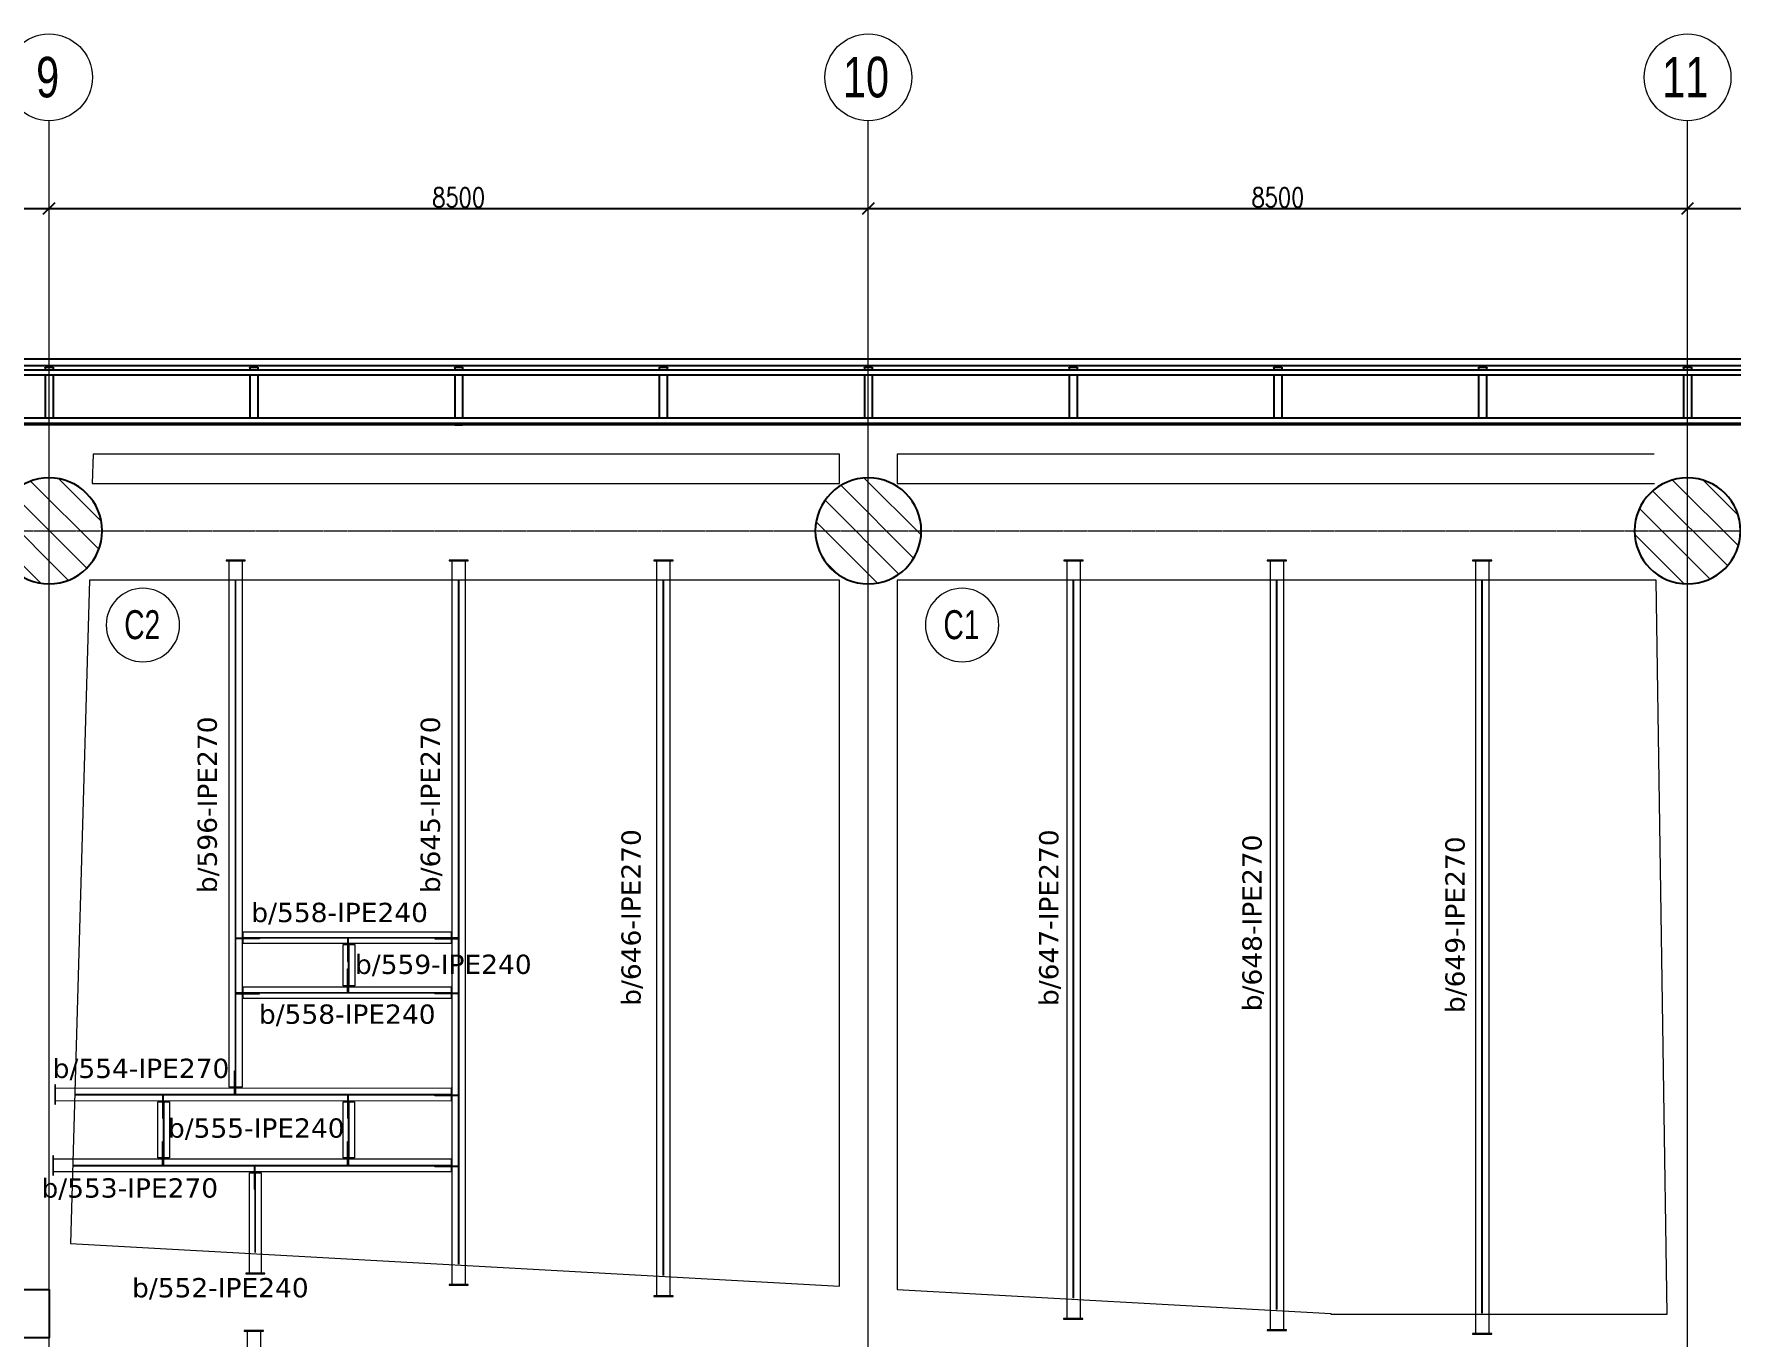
# Model space of a CAD drawing. Header units: millimetres. Extents: x -900 to 75397, y -21218 to 30654.
# Drawn here: x 20300 to 37909, y 17138 to 30654 of the extents above; entities that cross this region are included whole.
import ezdxf

# ---------------------------------------------------------------- set-up
doc = ezdxf.new("R2010")
doc.units = ezdxf.units.MM
doc.header["$LTSCALE"] = 0.9
doc.linetypes.add('Grid Line', pattern=[3.33375, 1.905, -0.47625, 0.47625, -0.47625])
for name, color, linetype, lineweight in [('0-3', 250, 'Continuous', 5), ('A_ALMA', 255, 'Continuous', 5), ('E_COLUMNAS', 1, 'Continuous', 18), ('E_COLUMNAS-3', 1, 'Continuous', 35), ('E_COLUMNAS-4', 1, 'Continuous', 25), ('E_EJES', 8, 'Continuous', 9), ('E_EJES-1', 8, 'Grid Line', 9), ('E_MUROS-1', 2, 'Continuous', 25), ('E_TEXTO', 3, 'Continuous', 9), ('E_VIGAS', 5, 'Continuous', 9), ('E_VIGAS-1', 5, 'Continuous', 25), ('E_VIGAS-2', 1, 'Continuous', 25), ('P-PLATINA', 6, 'Continuous', 15), ('VIGAS_HCB', 253, 'Continuous', 15)]:
    doc.layers.add(name, color=color, linetype=linetype, lineweight=lineweight)
doc.layers.add('COTAS', color=8, linetype='Continuous')
doc.styles.add('Arial Narrow', font='', dxfattribs={"width": 0.85, "height": 0.3})
doc.styles.add('CNI_COTAS', font='romans.shx', dxfattribs={"width": 0.8})
doc.styles.add('Swis721 LtCn BT', font='swisscl.ttf', dxfattribs={"height": 0.42})
doc.styles.add('VERDANA', font='verdana.ttf')
doc.styles.get('Arial Narrow').set_extended_font_data('Arial Narrow')
doc.dimstyles.new('1.5', dxfattribs={"dimscale": 0, "dimtxt": 200, "dimasz": 120, "dimexe": 4, "dimexo": 4, "dimgap": 15, "dimtad": 1, "dimdec": 0, "dimzin": 4, "dimdsep": 46, "dimtxsty": 'CNI_COTAS', "dimblk": 'OBLIQUE', "dimcen": -0.09, "dimclrd": 256, "dimclrt": 3, "dimadec": 0, "dimazin": 0, "dimtfac": 1, "dimtdec": 0, "dimtmove": 2, "dimatfit": 0, "dimldrblk": 'OBLIQUE', "dimfxl": 0.05, "dimtolj": 1, "dimtzin": 0, "dimarcsym": 0})

# ---------------------------------------------------------------- blocks, each defined once
blk = doc.blocks.new('EST_SFM_VIGA-METALICA-SECCION-C - EST_SFM_VIGA-METALICA-UPN160-1604346-PLANTA DE PISO 14 N_E_ _56_55m')
at = {"layer": 'E_VIGAS-1'}
for p, q in [((30.11, 0.018), (-30.277, 0.018)), ((-30.272, -0.047), (30.104, -0.047))]:
    blk.add_line(p, q, dxfattribs=at)
blk = doc.blocks.new('EST_SFM_VIGA-METALICA-SECCION-C - EST_SFM_VIGA-METALICA-UPN100-1526554-PLANTA DE PISO 14 N_E_ _56_55m')
at = {"layer": 'E_VIGAS-2'}
for p, q in [((34.942, 0.018), (-34.929, 0.018)), ((-34.929, -0.032), (34.942, -0.032))]:
    blk.add_line(p, q, dxfattribs=at)
blk = doc.blocks.new('EST_SFM_VIGA-METALICA-SECCION-C - EST_SFM_VIGA-METALICA-UPN100-1526616-PLANTA DE PISO 14 N_E_ _56_55m')
at = {"layer": 'E_VIGAS-2'}
for p, q in [((34.044, 0.032), (-34.827, 0.032)), ((-34.827, -0.018), (34.044, -0.018))]:
    blk.add_line(p, q, dxfattribs=at)
blk = doc.blocks.new('DCTIB_CNI_EST_MOD-1A-FAC_0001_rvt-2-PLANTA DE PISO 14 N_E_ _56_55m')
at = {"layer": 'E_VIGAS-1'}
for p, q in [((-57.203, 167.858), (-57.203, 167.859)), ((-57.203, 167.859), (-57.176, 167.859)), ((-57.121, 167.858), (-57.203, 167.858)), ((-57.203, 167.858), (-57.203, 167.83)), ((-57.165, 167.864), (-57.165, 167.878)), ((-57.165, 167.859), (-57.165, 167.864)), ((-57.16, 167.878), (-57.16, 167.864)), ((-57.16, 167.864), (-57.16, 167.859)), ((-57.149, 167.859), (-57.121, 167.859)), ((-57.121, 167.859), (-57.121, 167.858)), ((-57.121, 167.858), (-57.121, 167.83)), ((-55.078, 167.858), (-55.078, 167.859)), ((-55.078, 167.859), (-55.05, 167.859)), ((-54.996, 167.858), (-55.078, 167.858)), ((-55.078, 167.858), (-55.078, 167.83)), ((-55.04, 167.864), (-55.04, 167.878)), ((-55.04, 167.859), (-55.04, 167.864)), ((-55.035, 167.878), (-55.035, 167.864)), ((-55.035, 167.864), (-55.035, 167.859)), ((-55.024, 167.859), (-54.996, 167.859)), ((-54.996, 167.859), (-54.996, 167.858)), ((-54.996, 167.858), (-54.996, 167.83)), ((-52.953, 167.858), (-52.953, 167.859)), ((-52.953, 167.859), (-52.925, 167.859)), ((-52.871, 167.858), (-52.953, 167.858)), ((-52.953, 167.858), (-52.953, 167.83)), ((-52.915, 167.864), (-52.915, 167.878)), ((-52.915, 167.859), (-52.915, 167.864)), ((-52.91, 167.878), (-52.91, 167.864)), ((-52.91, 167.864), (-52.91, 167.859)), ((-52.899, 167.859), (-52.871, 167.859)), ((-52.871, 167.859), (-52.871, 167.858)), ((-52.871, 167.858), (-52.871, 167.83)), ((-50.828, 167.859), (-50.8, 167.859)), ((-50.828, 167.858), (-50.828, 167.859)), ((-50.746, 167.858), (-50.828, 167.858)), ((-50.828, 167.83), (-50.828, 167.858)), ((-50.79, 167.864), (-50.79, 167.878)), ((-50.79, 167.859), (-50.79, 167.864)), ((-50.785, 167.878), (-50.785, 167.864)), ((-50.785, 167.864), (-50.785, 167.859)), ((-50.774, 167.859), (-50.746, 167.859)), ((-50.746, 167.859), (-50.746, 167.858)), ((-50.746, 167.83), (-50.746, 167.858)), ((-48.703, 167.858), (-48.703, 167.859)), ((-48.703, 167.859), (-48.676, 167.859)), ((-48.621, 167.858), (-48.703, 167.858)), ((-48.703, 167.858), (-48.703, 167.83)), ((-48.665, 167.864), (-48.665, 167.878)), ((-48.665, 167.859), (-48.665, 167.864)), ((-48.66, 167.878), (-48.66, 167.864)), ((-48.66, 167.864), (-48.66, 167.859)), ((-48.649, 167.859), (-48.621, 167.859)), ((-48.621, 167.859), (-48.621, 167.858)), ((-48.621, 167.858), (-48.621, 167.83)), ((-46.578, 167.858), (-46.578, 167.859)), ((-46.578, 167.859), (-46.55, 167.859)), ((-46.496, 167.858), (-46.578, 167.858)), ((-46.578, 167.858), (-46.578, 167.83)), ((-46.54, 167.864), (-46.54, 167.878)), ((-46.54, 167.859), (-46.54, 167.864)), ((-46.535, 167.878), (-46.535, 167.864)), ((-46.535, 167.864), (-46.535, 167.859)), ((-46.524, 167.859), (-46.496, 167.859)), ((-46.496, 167.859), (-46.496, 167.858)), ((-46.496, 167.858), (-46.496, 167.83)), ((-44.453, 167.858), (-44.453, 167.859)), ((-44.453, 167.859), (-44.425, 167.859)), ((-44.371, 167.858), (-44.453, 167.858)), ((-44.453, 167.858), (-44.453, 167.83)), ((-44.415, 167.864), (-44.415, 167.878)), ((-44.415, 167.859), (-44.415, 167.864)), ((-44.41, 167.878), (-44.41, 167.864)), ((-44.41, 167.864), (-44.41, 167.859)), ((-44.399, 167.859), (-44.371, 167.859)), ((-44.371, 167.859), (-44.371, 167.858)), ((-44.371, 167.858), (-44.371, 167.83)), ((-42.328, 167.859), (-42.3, 167.859)), ((-42.328, 167.858), (-42.328, 167.859)), ((-42.246, 167.858), (-42.328, 167.858)), ((-42.328, 167.83), (-42.328, 167.858)), ((-42.29, 167.864), (-42.29, 167.878)), ((-42.29, 167.859), (-42.29, 167.864)), ((-42.285, 167.878), (-42.285, 167.864)), ((-42.285, 167.864), (-42.285, 167.859)), ((-42.274, 167.859), (-42.246, 167.859)), ((-42.246, 167.859), (-42.246, 167.858)), ((-42.246, 167.83), (-42.246, 167.858)), ((-40.203, 167.858), (-40.203, 167.859)), ((-40.203, 167.859), (-40.176, 167.859)), ((-40.121, 167.858), (-40.203, 167.858)), ((-40.203, 167.858), (-40.203, 167.83)), ((-40.165, 167.864), (-40.165, 167.878)), ((-40.165, 167.859), (-40.165, 167.864)), ((-40.16, 167.878), (-40.16, 167.864)), ((-40.16, 167.864), (-40.16, 167.859)), ((-40.149, 167.859), (-40.121, 167.859)), ((-40.121, 167.859), (-40.121, 167.858)), ((-40.121, 167.858), (-40.121, 167.83)), ((-57.203, 167.78), (-57.203, 167.33)), ((-57.121, 167.78), (-57.121, 167.33)), ((-55.078, 167.78), (-55.078, 167.33)), ((-54.996, 167.78), (-54.996, 167.33)), ((-52.953, 167.78), (-52.953, 167.33)), ((-52.871, 167.78), (-52.871, 167.33)), ((-50.828, 167.33), (-50.828, 167.78)), ((-50.746, 167.33), (-50.746, 167.78)), ((-48.703, 167.78), (-48.703, 167.33)), ((-48.621, 167.78), (-48.621, 167.33)), ((-46.578, 167.78), (-46.578, 167.33)), ((-46.496, 167.78), (-46.496, 167.33)), ((-44.453, 167.78), (-44.453, 167.33)), ((-44.371, 167.78), (-44.371, 167.33)), ((-42.328, 167.33), (-42.328, 167.78)), ((-42.246, 167.33), (-42.246, 167.78)), ((-40.203, 167.78), (-40.203, 167.33)), ((-40.121, 167.78), (-40.121, 167.33)), ((-57.203, 167.28), (-57.203, 167.263)), ((-57.121, 167.263), (-57.203, 167.263)), ((-57.121, 167.28), (-57.121, 167.263)), ((-55.078, 167.28), (-55.078, 167.263)), ((-54.996, 167.263), (-55.078, 167.263)), ((-54.996, 167.28), (-54.996, 167.263)), ((-52.953, 167.28), (-52.953, 167.26)), ((-52.871, 167.26), (-52.953, 167.26)), ((-52.871, 167.28), (-52.871, 167.26)), ((-50.828, 167.263), (-50.828, 167.28)), ((-50.746, 167.263), (-50.828, 167.263)), ((-50.746, 167.263), (-50.746, 167.28)), ((-48.703, 167.28), (-48.703, 167.263)), ((-48.621, 167.263), (-48.703, 167.263)), ((-48.621, 167.28), (-48.621, 167.263)), ((-46.578, 167.28), (-46.578, 167.263)), ((-46.496, 167.263), (-46.578, 167.263)), ((-46.496, 167.28), (-46.496, 167.263)), ((-44.453, 167.28), (-44.453, 167.263)), ((-44.371, 167.263), (-44.453, 167.263)), ((-44.371, 167.28), (-44.371, 167.263)), ((-42.328, 167.263), (-42.328, 167.28)), ((-42.246, 167.263), (-42.328, 167.263)), ((-42.246, 167.263), (-42.246, 167.28)), ((-40.203, 167.28), (-40.203, 167.263)), ((-40.121, 167.263), (-40.203, 167.263)), ((-40.121, 167.28), (-40.121, 167.263))]:
    blk.add_line(p, q, dxfattribs=at)
for points, knots in [([(-57.176, 167.859), (-57.175, 167.859), (-57.173, 167.859), (-57.171, 167.859), (-57.168, 167.86), (-57.167, 167.86), (-57.165, 167.862), (-57.165, 167.863), (-57.165, 167.864)], [0, 0, 0, 0, 0.142857, 0.285714, 0.428571, 0.571429, 0.785714, 1, 1, 1, 1]), ([(-57.165, 167.864), (-57.165, 167.863), (-57.165, 167.862), (-57.167, 167.86), (-57.168, 167.86), (-57.17, 167.859), (-57.171, 167.859), (-57.173, 167.859), (-57.174, 167.859), (-57.176, 167.859)], [0, 0, 0, 0, 0.285714, 0.428571, 0.571429, 0.678571, 0.732143, 0.785714, 1, 1, 1, 1]), ([(-57.149, 167.859), (-57.15, 167.859), (-57.152, 167.859), (-57.154, 167.859), (-57.156, 167.86), (-57.158, 167.86), (-57.16, 167.862), (-57.16, 167.863), (-57.16, 167.864)], [0, 0, 0, 0, 0.142857, 0.285714, 0.428571, 0.571429, 0.785714, 1, 1, 1, 1]), ([(-57.16, 167.864), (-57.16, 167.863), (-57.159, 167.862), (-57.158, 167.86), (-57.156, 167.86), (-57.155, 167.859), (-57.154, 167.859), (-57.152, 167.859), (-57.15, 167.859), (-57.149, 167.859)], [0, 0, 0, 0, 0.285714, 0.428571, 0.571429, 0.678571, 0.732143, 0.785714, 1, 1, 1, 1]), ([(-55.05, 167.859), (-55.049, 167.859), (-55.048, 167.859), (-55.045, 167.859), (-55.043, 167.86), (-55.041, 167.86), (-55.04, 167.862), (-55.04, 167.863), (-55.04, 167.864)], [0, 0, 0, 0, 0.142857, 0.285714, 0.428571, 0.571429, 0.785714, 1, 1, 1, 1]), ([(-55.04, 167.864), (-55.04, 167.863), (-55.04, 167.862), (-55.042, 167.86), (-55.043, 167.86), (-55.045, 167.859), (-55.046, 167.859), (-55.047, 167.859), (-55.049, 167.859), (-55.05, 167.859)], [0, 0, 0, 0, 0.285714, 0.428571, 0.571429, 0.678571, 0.732143, 0.785714, 1, 1, 1, 1]), ([(-55.024, 167.859), (-55.025, 167.859), (-55.026, 167.859), (-55.029, 167.859), (-55.031, 167.86), (-55.033, 167.86), (-55.034, 167.862), (-55.035, 167.863), (-55.035, 167.864)], [0, 0, 0, 0, 0.142857, 0.285714, 0.428571, 0.571429, 0.785714, 1, 1, 1, 1]), ([(-55.035, 167.864), (-55.035, 167.863), (-55.034, 167.862), (-55.033, 167.86), (-55.031, 167.86), (-55.03, 167.859), (-55.029, 167.859), (-55.027, 167.859), (-55.025, 167.859), (-55.024, 167.859)], [0, 0, 0, 0, 0.285714, 0.428571, 0.571429, 0.678571, 0.732143, 0.785714, 1, 1, 1, 1]), ([(-52.925, 167.859), (-52.924, 167.859), (-52.923, 167.859), (-52.92, 167.859), (-52.918, 167.86), (-52.916, 167.86), (-52.915, 167.862), (-52.915, 167.863), (-52.915, 167.864)], [0, 0, 0, 0, 0.142857, 0.285714, 0.428571, 0.571429, 0.785714, 1, 1, 1, 1]), ([(-52.915, 167.864), (-52.915, 167.863), (-52.915, 167.862), (-52.917, 167.86), (-52.918, 167.86), (-52.92, 167.859), (-52.921, 167.859), (-52.922, 167.859), (-52.924, 167.859), (-52.925, 167.859)], [0, 0, 0, 0, 0.285714, 0.428571, 0.571429, 0.678571, 0.732143, 0.785714, 1, 1, 1, 1]), ([(-52.899, 167.859), (-52.9, 167.859), (-52.901, 167.859), (-52.904, 167.859), (-52.906, 167.86), (-52.908, 167.86), (-52.909, 167.862), (-52.91, 167.863), (-52.91, 167.864)], [0, 0, 0, 0, 0.142857, 0.285714, 0.428571, 0.571429, 0.785714, 1, 1, 1, 1]), ([(-52.91, 167.864), (-52.91, 167.863), (-52.909, 167.862), (-52.908, 167.86), (-52.906, 167.86), (-52.905, 167.859), (-52.904, 167.859), (-52.902, 167.859), (-52.9, 167.859), (-52.899, 167.859)], [0, 0, 0, 0, 0.285714, 0.428571, 0.571429, 0.678571, 0.732143, 0.785714, 1, 1, 1, 1]), ([(-50.79, 167.864), (-50.79, 167.863), (-50.79, 167.862), (-50.792, 167.86), (-50.793, 167.86), (-50.795, 167.859), (-50.796, 167.859), (-50.797, 167.859), (-50.799, 167.859), (-50.8, 167.859)], [0, 0, 0, 0, 0.285714, 0.428571, 0.571429, 0.678571, 0.732143, 0.785714, 1, 1, 1, 1]), ([(-50.8, 167.859), (-50.799, 167.859), (-50.798, 167.859), (-50.795, 167.859), (-50.793, 167.86), (-50.791, 167.86), (-50.79, 167.862), (-50.79, 167.863), (-50.79, 167.864)], [0, 0, 0, 0, 0.142857, 0.285714, 0.428571, 0.571429, 0.785714, 1, 1, 1, 1]), ([(-50.785, 167.864), (-50.785, 167.863), (-50.784, 167.862), (-50.783, 167.86), (-50.781, 167.86), (-50.78, 167.859), (-50.779, 167.859), (-50.777, 167.859), (-50.775, 167.859), (-50.774, 167.859)], [0, 0, 0, 0, 0.285714, 0.428571, 0.571429, 0.678571, 0.732143, 0.785714, 1, 1, 1, 1]), ([(-50.774, 167.859), (-50.775, 167.859), (-50.776, 167.859), (-50.779, 167.859), (-50.781, 167.86), (-50.783, 167.86), (-50.784, 167.862), (-50.785, 167.863), (-50.785, 167.864)], [0, 0, 0, 0, 0.142857, 0.285714, 0.428571, 0.571429, 0.785714, 1, 1, 1, 1]), ([(-48.676, 167.859), (-48.675, 167.859), (-48.673, 167.859), (-48.671, 167.859), (-48.668, 167.86), (-48.667, 167.86), (-48.665, 167.862), (-48.665, 167.863), (-48.665, 167.864)], [0, 0, 0, 0, 0.142857, 0.285714, 0.428571, 0.571429, 0.785714, 1, 1, 1, 1]), ([(-48.665, 167.864), (-48.665, 167.863), (-48.665, 167.862), (-48.667, 167.86), (-48.668, 167.86), (-48.67, 167.859), (-48.671, 167.859), (-48.673, 167.859), (-48.674, 167.859), (-48.676, 167.859)], [0, 0, 0, 0, 0.285714, 0.428571, 0.571429, 0.678571, 0.732143, 0.785714, 1, 1, 1, 1]), ([(-48.649, 167.859), (-48.65, 167.859), (-48.652, 167.859), (-48.654, 167.859), (-48.656, 167.86), (-48.658, 167.86), (-48.66, 167.862), (-48.66, 167.863), (-48.66, 167.864)], [0, 0, 0, 0, 0.142857, 0.285714, 0.428571, 0.571429, 0.785714, 1, 1, 1, 1]), ([(-48.66, 167.864), (-48.66, 167.863), (-48.659, 167.862), (-48.658, 167.86), (-48.656, 167.86), (-48.655, 167.859), (-48.654, 167.859), (-48.652, 167.859), (-48.65, 167.859), (-48.649, 167.859)], [0, 0, 0, 0, 0.285714, 0.428571, 0.571429, 0.678571, 0.732143, 0.785714, 1, 1, 1, 1]), ([(-46.55, 167.859), (-46.549, 167.859), (-46.548, 167.859), (-46.545, 167.859), (-46.543, 167.86), (-46.541, 167.86), (-46.54, 167.862), (-46.54, 167.863), (-46.54, 167.864)], [0, 0, 0, 0, 0.142857, 0.285714, 0.428571, 0.571429, 0.785714, 1, 1, 1, 1]), ([(-46.54, 167.864), (-46.54, 167.863), (-46.54, 167.862), (-46.542, 167.86), (-46.543, 167.86), (-46.545, 167.859), (-46.546, 167.859), (-46.547, 167.859), (-46.549, 167.859), (-46.55, 167.859)], [0, 0, 0, 0, 0.285714, 0.428571, 0.571429, 0.678571, 0.732143, 0.785714, 1, 1, 1, 1]), ([(-46.524, 167.859), (-46.525, 167.859), (-46.526, 167.859), (-46.529, 167.859), (-46.531, 167.86), (-46.533, 167.86), (-46.534, 167.862), (-46.535, 167.863), (-46.535, 167.864)], [0, 0, 0, 0, 0.142857, 0.285714, 0.428571, 0.571429, 0.785714, 1, 1, 1, 1]), ([(-46.535, 167.864), (-46.535, 167.863), (-46.534, 167.862), (-46.533, 167.86), (-46.531, 167.86), (-46.53, 167.859), (-46.529, 167.859), (-46.527, 167.859), (-46.525, 167.859), (-46.524, 167.859)], [0, 0, 0, 0, 0.285714, 0.428571, 0.571429, 0.678571, 0.732143, 0.785714, 1, 1, 1, 1]), ([(-44.425, 167.859), (-44.424, 167.859), (-44.423, 167.859), (-44.42, 167.859), (-44.418, 167.86), (-44.416, 167.86), (-44.415, 167.862), (-44.415, 167.863), (-44.415, 167.864)], [0, 0, 0, 0, 0.142857, 0.285714, 0.428571, 0.571429, 0.785714, 1, 1, 1, 1]), ([(-44.415, 167.864), (-44.415, 167.863), (-44.415, 167.862), (-44.417, 167.86), (-44.418, 167.86), (-44.42, 167.859), (-44.421, 167.859), (-44.422, 167.859), (-44.424, 167.859), (-44.425, 167.859)], [0, 0, 0, 0, 0.285714, 0.428571, 0.571429, 0.678571, 0.732143, 0.785714, 1, 1, 1, 1]), ([(-44.399, 167.859), (-44.4, 167.859), (-44.401, 167.859), (-44.404, 167.859), (-44.406, 167.86), (-44.408, 167.86), (-44.409, 167.862), (-44.41, 167.863), (-44.41, 167.864)], [0, 0, 0, 0, 0.142857, 0.285714, 0.428571, 0.571429, 0.785714, 1, 1, 1, 1]), ([(-44.41, 167.864), (-44.41, 167.863), (-44.409, 167.862), (-44.408, 167.86), (-44.406, 167.86), (-44.405, 167.859), (-44.404, 167.859), (-44.402, 167.859), (-44.4, 167.859), (-44.399, 167.859)], [0, 0, 0, 0, 0.285714, 0.428571, 0.571429, 0.678571, 0.732143, 0.785714, 1, 1, 1, 1]), ([(-42.29, 167.864), (-42.29, 167.863), (-42.29, 167.862), (-42.292, 167.86), (-42.293, 167.86), (-42.295, 167.859), (-42.296, 167.859), (-42.297, 167.859), (-42.299, 167.859), (-42.3, 167.859)], [0, 0, 0, 0, 0.285714, 0.428571, 0.571429, 0.678571, 0.732143, 0.785714, 1, 1, 1, 1]), ([(-42.3, 167.859), (-42.299, 167.859), (-42.298, 167.859), (-42.295, 167.859), (-42.293, 167.86), (-42.291, 167.86), (-42.29, 167.862), (-42.29, 167.863), (-42.29, 167.864)], [0, 0, 0, 0, 0.142857, 0.285714, 0.428571, 0.571429, 0.785714, 1, 1, 1, 1]), ([(-42.285, 167.864), (-42.285, 167.863), (-42.284, 167.862), (-42.283, 167.86), (-42.281, 167.86), (-42.28, 167.859), (-42.279, 167.859), (-42.277, 167.859), (-42.275, 167.859), (-42.274, 167.859)], [0, 0, 0, 0, 0.285714, 0.428571, 0.571429, 0.678571, 0.732143, 0.785714, 1, 1, 1, 1]), ([(-42.274, 167.859), (-42.275, 167.859), (-42.276, 167.859), (-42.279, 167.859), (-42.281, 167.86), (-42.283, 167.86), (-42.284, 167.862), (-42.285, 167.863), (-42.285, 167.864)], [0, 0, 0, 0, 0.142857, 0.285714, 0.428571, 0.571429, 0.785714, 1, 1, 1, 1]), ([(-40.176, 167.859), (-40.175, 167.859), (-40.173, 167.859), (-40.171, 167.859), (-40.168, 167.86), (-40.167, 167.86), (-40.165, 167.862), (-40.165, 167.863), (-40.165, 167.864)], [0, 0, 0, 0, 0.142857, 0.285714, 0.428571, 0.571429, 0.785714, 1, 1, 1, 1]), ([(-40.165, 167.864), (-40.165, 167.863), (-40.165, 167.862), (-40.167, 167.86), (-40.168, 167.86), (-40.17, 167.859), (-40.171, 167.859), (-40.173, 167.859), (-40.174, 167.859), (-40.176, 167.859)], [0, 0, 0, 0, 0.285714, 0.428571, 0.571429, 0.678571, 0.732143, 0.785714, 1, 1, 1, 1]), ([(-40.149, 167.859), (-40.15, 167.859), (-40.152, 167.859), (-40.154, 167.859), (-40.156, 167.86), (-40.158, 167.86), (-40.16, 167.862), (-40.16, 167.863), (-40.16, 167.864)], [0, 0, 0, 0, 0.142857, 0.285714, 0.428571, 0.571429, 0.785714, 1, 1, 1, 1]), ([(-40.16, 167.864), (-40.16, 167.863), (-40.159, 167.862), (-40.158, 167.86), (-40.156, 167.86), (-40.155, 167.859), (-40.154, 167.859), (-40.152, 167.859), (-40.15, 167.859), (-40.149, 167.859)], [0, 0, 0, 0, 0.285714, 0.428571, 0.571429, 0.678571, 0.732143, 0.785714, 1, 1, 1, 1])]:
    blk.add_open_spline(points, degree=3, knots=knots, dxfattribs=at)
for name, p in [('EST_SFM_VIGA-METALICA-SECCION-C - EST_SFM_VIGA-METALICA-UPN160-1604346-PLANTA DE PISO 14 N_E_ _56_55m', (-40.081, 167.925)), ('EST_SFM_VIGA-METALICA-SECCION-C - EST_SFM_VIGA-METALICA-UPN100-1526554-PLANTA DE PISO 14 N_E_ _56_55m', (-40.169, 167.812)), ('EST_SFM_VIGA-METALICA-SECCION-C - EST_SFM_VIGA-METALICA-UPN100-1526616-PLANTA DE PISO 14 N_E_ _56_55m', (-39.77, 167.298))]:
    blk.add_blockref(name, p, dxfattribs=at)
blk = doc.blocks.new('EST_SCM_COLUMNA-SECCION-CIRCULAR - EST_SCM_COLUMNA-CONCRETO-CIRCULAR_Ø_110cm-V45-PLANTA DE PISO 14 N_E_ _56_55m')
at = {"layer": 'E_COLUMNAS'}
h = blk.add_hatch(dxfattribs=at)
h.set_pattern_fill('FP_17', color=256, style=0, pattern_type=2)
h.set_pattern_definition([(135, (57.162, -166.162), (-0.15909903, -0.15909903), [])])
h.paths.add_polyline_path([(-0.041, -0.548), (0.041, -0.548), (0.122, -0.536), (0.201, -0.512), (0.275, -0.476), (0.343, -0.43), (0.403, -0.374), (0.454, -0.31), (0.496, -0.239), (0.526, -0.162), (0.544, -0.082), (0.55, 0), (0.544, 0.082), (0.526, 0.162), (0.496, 0.239), (0.454, 0.31), (0.403, 0.374), (0.343, 0.43), (0.275, 0.476), (0.201, 0.512), (0.122, 0.536), (0.041, 0.548), (-0.041, 0.548), (-0.122, 0.536), (-0.201, 0.512), (-0.275, 0.476), (-0.343, 0.43), (-0.403, 0.374), (-0.454, 0.31), (-0.496, 0.239), (-0.526, 0.162), (-0.544, 0.082), (-0.55, 0), (-0.544, -0.082), (-0.526, -0.162), (-0.496, -0.239), (-0.454, -0.31), (-0.403, -0.374), (-0.343, -0.43), (-0.275, -0.476), (-0.201, -0.512), (-0.122, -0.536), (-0.062, -0.545)])
at = {"layer": 'E_COLUMNAS-4'}
for start, end in [(0, 180), (180, 0)]:
    blk.add_arc((0, 0), 0.55, start, end, dxfattribs=at)
blk = doc.blocks.new('EST_SCM_COLUMNA-SECCION-CIRCULAR - EST_SCM_COLUMNA-CONCRETO-CIRCULAR_Ø_110cm-V46-PLANTA DE PISO 14 N_E_ _56_55m')
at = {"layer": 'E_COLUMNAS'}
h = blk.add_hatch(dxfattribs=at)
h.set_pattern_fill('FP_18', color=256, style=0, pattern_type=2)
h.set_pattern_definition([(135, (48.662, -166.162), (-0.15909903, -0.15909903), [])])
h.paths.add_polyline_path([(0.041, -0.548), (0.122, -0.536), (0.201, -0.512), (0.275, -0.476), (0.343, -0.43), (0.403, -0.374), (0.454, -0.31), (0.496, -0.239), (0.526, -0.162), (0.544, -0.082), (0.55, 0), (0.544, 0.082), (0.526, 0.162), (0.496, 0.239), (0.454, 0.31), (0.403, 0.374), (0.343, 0.43), (0.275, 0.476), (0.201, 0.512), (0.122, 0.536), (0.041, 0.548), (-0.041, 0.548), (-0.122, 0.536), (-0.201, 0.512), (-0.275, 0.476), (-0.343, 0.43), (-0.403, 0.374), (-0.454, 0.31), (-0.496, 0.239), (-0.526, 0.162), (-0.544, 0.082), (-0.55, 0), (-0.544, -0.082), (-0.526, -0.162), (-0.496, -0.239), (-0.454, -0.31), (-0.403, -0.374), (-0.343, -0.43), (-0.275, -0.476), (-0.201, -0.512), (-0.122, -0.536), (-0.041, -0.548)])
at = {"layer": 'E_COLUMNAS-4'}
for start, end in [(0, 180), (180, 0)]:
    blk.add_arc((0, 0), 0.55, start, end, dxfattribs=at)
blk = doc.blocks.new('EST_SCM_COLUMNA-SECCION-CIRCULAR - EST_SCM_COLUMNA-CONCRETO-CIRCULAR_Ø_110cm-V47-PLANTA DE PISO 14 N_E_ _56_55m')
at = {"layer": 'E_COLUMNAS'}
h = blk.add_hatch(dxfattribs=at)
h.set_pattern_fill('FP_19', color=256, style=0, pattern_type=2)
h.set_pattern_definition([(135, (40.162, -166.162), (-0.15909903, -0.15909903), [])])
h.paths.add_polyline_path([(0.021, -0.548), (0.041, -0.548), (0.122, -0.536), (0.201, -0.512), (0.275, -0.476), (0.343, -0.43), (0.403, -0.374), (0.454, -0.31), (0.496, -0.239), (0.526, -0.162), (0.544, -0.082), (0.55, 0), (0.544, 0.082), (0.526, 0.162), (0.496, 0.239), (0.454, 0.31), (0.403, 0.374), (0.343, 0.43), (0.275, 0.476), (0.201, 0.512), (0.122, 0.536), (0.041, 0.548), (-0.041, 0.548), (-0.122, 0.536), (-0.201, 0.512), (-0.275, 0.476), (-0.343, 0.43), (-0.403, 0.374), (-0.454, 0.31), (-0.496, 0.239), (-0.526, 0.162), (-0.544, 0.082), (-0.55, 0), (-0.544, -0.082), (-0.526, -0.162), (-0.496, -0.239), (-0.454, -0.31), (-0.403, -0.374), (-0.343, -0.43), (-0.275, -0.476), (-0.201, -0.512), (-0.122, -0.536), (-0.041, -0.548)])
at = {"layer": 'E_COLUMNAS-4'}
for start, end in [(0, 180), (180, 0)]:
    blk.add_arc((0, 0), 0.55, start, end, dxfattribs=at)
blk = doc.blocks.new('Grid - CNI_NOMBRE EJES-372759-PLANTA DE PISO 14 N_E_ _56_55m')
at = {"layer": 'E_EJES'}
blk.add_circle((0, 0), 0.003, dxfattribs=at)
blk = doc.blocks.new('CNI_TAG COLUMNAS CONCRETO MARCA - CNI_COLUMNA CONCRETO-582370-PLANTA DE PISO 14 N_E_ _56_55m')
at = {"layer": 'E_TEXTO'}
for start, end in [(360, 180), (180, 360)]:
    blk.add_arc((0.00026, -0.00015), 0.00254, start, end, dxfattribs=at)
blk = doc.blocks.new('_Oblique')
at = {"color": 0, "linetype": 'ByBlock', "lineweight": -2}
blk.add_line((-0.5, -0.5), (0.5, 0.5), dxfattribs=at)
blk = doc.blocks.new('*D432')
at = {"layer": 'COTAS', "lineweight": -2, "transparency": 16777216}
blk.add_line((11957, 28844), (20457, 28844), dxfattribs=at)
at = {"layer": 'Defpoints', "color": 0, "transparency": 16777216}
for p in [(11957, 28844), (20457, 28844), (20457, 28844)]:
    blk.add_point(p, dxfattribs=at)
at = {"layer": 'COTAS', "lineweight": -2, "transparency": 16777216, "xscale": 120, "yscale": 120, "zscale": 120, "rotation": 180}
blk.add_blockref('_Oblique', (11957, 28844), dxfattribs=at)
at = {"layer": 'COTAS', "lineweight": -2, "transparency": 16777216, "xscale": 120, "yscale": 120, "zscale": 120}
blk.add_blockref('_Oblique', (20457, 28844), dxfattribs=at)
at = {"layer": 'COTAS', "color": 3, "transparency": 16777216, "insert": (16207, 28959), "char_height": 200, "attachment_point": 5, "style": 'CNI_COTAS'}
blk.add_mtext('\\A1;8500', dxfattribs=at)
blk = doc.blocks.new('*D433')
at = {"layer": 'COTAS', "lineweight": -2, "transparency": 16777216}
blk.add_line((20457, 28844), (28957, 28844), dxfattribs=at)
at = {"layer": 'Defpoints', "color": 0, "transparency": 16777216}
for p in [(20457, 28844), (28957, 28844), (28957, 28844)]:
    blk.add_point(p, dxfattribs=at)
at = {"layer": 'COTAS', "lineweight": -2, "transparency": 16777216, "xscale": 120, "yscale": 120, "zscale": 120, "rotation": 180}
blk.add_blockref('_Oblique', (20457, 28844), dxfattribs=at)
at = {"layer": 'COTAS', "lineweight": -2, "transparency": 16777216, "xscale": 120, "yscale": 120, "zscale": 120}
blk.add_blockref('_Oblique', (28957, 28844), dxfattribs=at)
at = {"layer": 'COTAS', "color": 3, "transparency": 16777216, "insert": (24707, 28959), "char_height": 200, "attachment_point": 5, "style": 'CNI_COTAS'}
blk.add_mtext('\\A1;8500', dxfattribs=at)
blk = doc.blocks.new('*D434')
at = {"layer": 'COTAS', "lineweight": -2, "transparency": 16777216}
blk.add_line((28957, 28844), (37457, 28844), dxfattribs=at)
at = {"layer": 'Defpoints', "color": 0, "transparency": 16777216}
for p in [(28957, 28844), (37457, 28844), (37457, 28844)]:
    blk.add_point(p, dxfattribs=at)
at = {"layer": 'COTAS', "lineweight": -2, "transparency": 16777216, "xscale": 120, "yscale": 120, "zscale": 120, "rotation": 180}
blk.add_blockref('_Oblique', (28957, 28844), dxfattribs=at)
at = {"layer": 'COTAS', "lineweight": -2, "transparency": 16777216, "xscale": 120, "yscale": 120, "zscale": 120}
blk.add_blockref('_Oblique', (37457, 28844), dxfattribs=at)
at = {"layer": 'COTAS', "color": 3, "transparency": 16777216, "insert": (33207, 28959), "char_height": 200, "attachment_point": 5, "style": 'CNI_COTAS'}
blk.add_mtext('\\A1;8500', dxfattribs=at)
blk = doc.blocks.new('*D435')
at = {"layer": 'COTAS', "lineweight": -2, "transparency": 16777216}
blk.add_line((37457, 28844), (45957, 28844), dxfattribs=at)
at = {"layer": 'Defpoints', "color": 0, "transparency": 16777216}
for p in [(37457, 28844), (45957, 28844), (45957, 28844)]:
    blk.add_point(p, dxfattribs=at)
at = {"layer": 'COTAS', "lineweight": -2, "transparency": 16777216, "xscale": 120, "yscale": 120, "zscale": 120, "rotation": 180}
blk.add_blockref('_Oblique', (37457, 28844), dxfattribs=at)
at = {"layer": 'COTAS', "lineweight": -2, "transparency": 16777216, "xscale": 120, "yscale": 120, "zscale": 120}
blk.add_blockref('_Oblique', (45957, 28844), dxfattribs=at)
at = {"layer": 'COTAS', "color": 3, "transparency": 16777216, "insert": (41707, 28959), "char_height": 200, "attachment_point": 5, "style": 'CNI_COTAS'}
blk.add_mtext('\\A1;8500', dxfattribs=at)

msp = doc.modelspace()

# ---------------------------------------------------------------- linework, layer by layer
at = {"layer": 'A_ALMA'}
for p, q in [((22390.2, 19730.9), (22390.2, 24980)), ((22396.8, 19730.9), (22396.8, 24980)), ((24704.1, 17892.7), (24704.1, 24980)), ((24710.7, 17892.7), (24710.7, 24980)), ((26829.1, 17775.9), (26829.1, 24980)), ((26835.7, 17775.9), (26835.7, 24980)), ((31084.1, 17540.4), (31084.1, 24980)), ((31090.7, 17540.4), (31090.7, 24980)), ((33194.1, 17422.5), (33194.1, 24980)), ((33200.7, 17422.5), (33200.7, 24980)), ((35324.1, 17385.3), (35324.1, 24980.1)), ((35330.7, 17385.3), (35330.7, 24980.1)), ((22471, 21283.3), (24630.9, 21283.3)), ((22471, 21277.1), (24630.9, 21277.1)), ((23565.4, 20780.2), (23565.4, 21210.2)), ((23571.6, 20780.2), (23571.6, 21210.2)), ((22471, 20713.3), (24630.9, 20713.3)), ((22471, 20707.1), (24630.9, 20707.1)), ((20733.5, 19656.7), (24630.9, 19656.7)), ((20733.5, 19650.1), (24630.9, 19650.1)), ((21644.4, 18995.9), (21644.4, 19576.1)), ((21650.6, 18995.9), (21650.6, 19576.1)), ((23564.5, 18995.9), (23564.5, 19576.1)), ((23570.7, 18995.9), (23570.7, 19576.1)), ((20712.7, 18921.6), (24630.9, 18921.6)), ((20712.7, 18915), (24630.9, 18915)), ((22594.4, 18016.4), (22594.4, 18838.1)), ((22600.6, 18016.4), (22600.6, 18838.1))]:
    msp.add_line(p, q, dxfattribs=at)
at = {"layer": 'E_EJES-1'}
for p, q in [((20457.4, -4386.1), (20457.4, 29754.4)), ((20457.4, -4505.6), (20457.4, 29714.8)), ((28957.4, -4386.1), (28957.4, 29754.4)), ((28957.4, -4505.6), (28957.4, 29714.8)), ((37457.4, -4386.1), (37457.4, 29754.4)), ((37457.4, -4505.6), (37457.4, 29714.8)), ((0, 25500), (74496.9, 25500))]:
    msp.add_line(p, q, dxfattribs=at)
at = {"layer": 'E_MUROS-1'}
msp.add_lwpolyline([(20457.5, 17630.2), (20457.5, 17130.2), (16057.5, 17130.2), (16057.5, 8370.2), (20457.6, 8370.2), (20457.6, 7870.2), (11957.6, 7870.2), (11957.6, 8370.2), (15657.5, 8370.2), (15657.5, 17130.2), (11957.5, 17130.2), (11957.5, 17630.2)], close=True, dxfattribs=at)
at = {"layer": 'E_VIGAS', "color": 30, "true_color": 0xf26722}
for points in [[(9558.4, 26595.9), (9558.5, -1095.9), (65358.6, -1095.8), (65358.6, 26595.9)], [(20904.5, 25990.1), (28658.4, 25990.1), (28658.4, 26295.9), (20913.2, 26295.9)], [(20875.9, 24990.1), (20679.5, 18106.6), (28658.4, 17664.9), (28658.4, 24990.1)], [(29258.4, 24990.1), (29258.4, 17631.7), (33756.6, 17382.7), (33756.2, 17375.2), (37246, 17375.2), (37130.5, 24990.1)]]:
    msp.add_lwpolyline(points, close=True, dxfattribs=at)
msp.add_lwpolyline([(37110.6, 26295.9), (29258.4, 26295.9), (29258.4, 25990.1), (37115.1, 25990.1)], dxfattribs=at)
at = {"layer": 'P-PLATINA'}
for points in [[(22640.8, 21277.1), (22640.8, 21267.1), (22396.8, 21267.1), (22396.8, 21277.1)], [(23555.5, 21033.1), (23565.5, 21033.1), (23565.5, 21277.1), (23555.5, 21277.1)], [(24461.1, 21277.1), (24461.1, 21267.1), (24705.1, 21267.1), (24705.1, 21277.1)], [(23555.5, 20957.3), (23565.5, 20957.3), (23565.5, 20713.3), (23555.5, 20713.3)], [(22640.8, 20697.1), (22640.8, 20707.1), (22396.8, 20707.1), (22396.8, 20697.1)], [(24461.1, 20697.1), (24461.1, 20707.1), (24705.1, 20707.1), (24705.1, 20697.1)], [(22380.2, 19900.3), (22390.2, 19900.3), (22390.2, 19656.3), (22380.2, 19656.3)], [(21634.5, 19406.7), (21644.5, 19406.7), (21644.5, 19650.7), (21634.5, 19650.7)], [(23554.5, 19406.9), (23564.5, 19406.9), (23564.5, 19650.9), (23554.5, 19650.9)], [(24461.1, 19640.1), (24461.1, 19650.1), (24705.1, 19650.1), (24705.1, 19640.1)], [(21634.5, 19165.4), (21644.5, 19165.4), (21644.5, 18921.4), (21634.5, 18921.4)], [(23554.5, 19165.6), (23564.5, 19165.6), (23564.5, 18921.6), (23554.5, 18921.6)], [(22584.4, 18670.8), (22594.4, 18670.8), (22594.4, 18914.8), (22584.4, 18914.8)], [(24461.2, 18905), (24461.2, 18915), (24705.2, 18915), (24705.2, 18905)]]:
    msp.add_lwpolyline(points, close=True, dxfattribs=at)
at = {"layer": 'VIGAS_HCB', "color": 8}
for points in [[(22493.5, 25196), (22293.5, 25196), (22293.5, 25190), (22493.5, 25190)], [(24807.4, 25196), (24607.4, 25196), (24607.4, 25190), (24807.4, 25190)], [(26932.4, 25196), (26732.4, 25196), (26732.4, 25190), (26932.4, 25190)], [(31187.4, 25196), (30987.4, 25196), (30987.4, 25190), (31187.4, 25190)], [(33297.4, 25196), (33097.4, 25196), (33097.4, 25190), (33297.4, 25190)], [(35427.4, 25196.1), (35227.4, 25196.1), (35227.4, 25190.1), (35427.4, 25190.1)], [(20517.5, 19753.4), (20517.5, 19553.4), (20523.5, 19553.4), (20523.5, 19753.4)], [(20496.7, 19018.3), (20496.7, 18818.3), (20502.7, 18818.3), (20502.7, 19018.3)], [(22697.6, 17800.3), (22497.6, 17800.3), (22497.6, 17794.3), (22697.6, 17794.3)], [(24807.4, 17683.6), (24607.4, 17683.6), (24607.4, 17677.6), (24807.4, 17677.6)], [(26932.4, 17565.9), (26732.4, 17565.9), (26732.4, 17559.9), (26932.4, 17559.9)], [(31182.4, 17330.4), (30982.4, 17330.4), (30982.4, 17324.4), (31182.4, 17324.4)], [(22682.4, 17205.6), (22482.4, 17205.6), (22482.4, 17199.6), (22682.4, 17199.6)], [(33297.4, 17212.5), (33097.4, 17212.5), (33097.4, 17206.5), (33297.4, 17206.5)], [(35427.4, 17175.3), (35227.4, 17175.3), (35227.4, 17169.3), (35427.4, 17169.3)]]:
    msp.add_lwpolyline(points, close=True, dxfattribs=at)
at = {"layer": 'VIGAS_HCB'}
for points in [[(22326, 25190), (22461, 25190), (22461, 19730.9), (22326, 19730.9)], [(24639.9, 25190), (24774.9, 25190), (24774.9, 17683.6), (24639.9, 17683.6)], [(26764.9, 25190), (26899.9, 25190), (26899.9, 17565.9), (26764.9, 17565.9)], [(31019.9, 25190), (31154.9, 25190), (31154.9, 17330.4), (31019.9, 17330.4)], [(33129.9, 25190), (33264.9, 25190), (33264.9, 17212.5), (33129.9, 17212.5)], [(35259.9, 25190.1), (35394.9, 25190.1), (35394.9, 17175.3), (35259.9, 17175.3)], [(24630.9, 21220.2), (22471, 21220.2), (22471, 21340.2), (24630.9, 21340.2)], [(23628.6, 20780.2), (23508.6, 20780.2), (23508.6, 21210.2), (23628.6, 21210.2)], [(24630.9, 20650.2), (22471, 20650.2), (22471, 20770.2), (24630.9, 20770.2)], [(20523.5, 19720.9), (24630.9, 19722), (24630.9, 19587), (20523.5, 19585.9)], [(21587.5, 19576.1), (21707.5, 19576.1), (21707.6, 18995.9), (21587.6, 18995.9)], [(23507.6, 19576.7), (23627.6, 19576.7), (23627.6, 18996.1), (23507.6, 18996.1)], [(20502.7, 18985.8), (24630.9, 18986.1), (24630.9, 18851.1), (20502.7, 18850.8)], [(22537.4, 18840.9), (22657.4, 18840.9), (22657.6, 17800.3), (22537.6, 17800.3)], [(22514.9, 17199.6), (22649.9, 17199.6), (22649.9, 8303.5), (22514.9, 8303.5)]]:
    msp.add_lwpolyline(points, close=True, dxfattribs=at)

# ---------------------------------------------------------------- block references
at = {"layer": '0-3', "xscale": 1000.000000000014, "yscale": 1000.000000000014, "zscale": 1000.000000000014}
msp.add_blockref('DCTIB_CNI_EST_MOD-1A-FAC_0001_rvt-2-PLANTA DE PISO 14 N_E_ _56_55m', (77619.5, -140662.4), dxfattribs=at)
at = {"layer": 'E_COLUMNAS-3', "xscale": 1000.000000000014, "yscale": 1000.000000000014, "zscale": 1000.000000000014}
for name, p in [('EST_SCM_COLUMNA-SECCION-CIRCULAR - EST_SCM_COLUMNA-CONCRETO-CIRCULAR_Ø_110cm-V45-PLANTA DE PISO 14 N_E_ _56_55m', (20457.4, 25500)), ('EST_SCM_COLUMNA-SECCION-CIRCULAR - EST_SCM_COLUMNA-CONCRETO-CIRCULAR_Ø_110cm-V46-PLANTA DE PISO 14 N_E_ _56_55m', (28957.4, 25500)), ('EST_SCM_COLUMNA-SECCION-CIRCULAR - EST_SCM_COLUMNA-CONCRETO-CIRCULAR_Ø_110cm-V47-PLANTA DE PISO 14 N_E_ _56_55m', (37457.4, 25500))]:
    msp.add_blockref(name, p, dxfattribs=at)
at = {"layer": 'E_EJES', "xscale": 150000.0000000019, "yscale": 150000.0000000019, "zscale": 150000.0000000019}
for p in [(20457.4, 30204.4), (28957.4, 30204.4), (37457.4, 30204.4)]:
    msp.add_blockref('Grid - CNI_NOMBRE EJES-372759-PLANTA DE PISO 14 N_E_ _56_55m', p, dxfattribs=at)
at = {"layer": 'E_TEXTO', "xscale": 150000.0000000019, "yscale": 150000.0000000019, "zscale": 150000.0000000019}
for p in [(21391.6, 24545.7), (29891.6, 24545.7)]:
    msp.add_blockref('CNI_TAG COLUMNAS CONCRETO MARCA - CNI_COLUMNA CONCRETO-582370-PLANTA DE PISO 14 N_E_ _56_55m', p, dxfattribs=at)

# ---------------------------------------------------------------- texts
at = {"layer": 'E_EJES', "char_height": 420, "attachment_point": 1, "style": 'Swis721 LtCn BT'}
for s, insert, width in [('9', (20323, 30417), 312.658), ('10', (28694, 30417), 625.316), ('11', (37194, 30417), 625.316)]:
    msp.add_mtext(s, dxfattribs=dict(at, insert=insert, width=width))
at = {"layer": 'E_TEXTO', "attachment_point": 1}
for s, insert, char_height, width, style in [('C2', (21237.4, 24676.9), 300, 459.968, 'Arial Narrow'), ('C1', (29737.4, 24676.9), 300, 459.968, 'Arial Narrow'), ('b/558-IPE240', (22555.9, 21642.1), 200, 1206.139, 'VERDANA'), ('b/559-IPE240', (23631.8, 21104.3), 200, 1206.139, 'VERDANA'), ('b/558-IPE240', (22634.9, 20587.3), 200, 1206.139, 'VERDANA'), ('b/554-IPE270', (20495, 20025.1), 200, 1206.139, 'VERDANA'), ('b/555-IPE240', (21690.7, 19405.9), 200, 1206.139, 'VERDANA'), ('b/553-IPE270', (20378.5, 18784.2), 200, 1206.139, 'VERDANA'), ('b/552-IPE240', (21318.3, 17749.7), 200, 1206.139, 'VERDANA')]:
    msp.add_mtext(s, dxfattribs=dict(at, insert=insert, char_height=char_height, width=width, style=style))
at = {"layer": 'E_TEXTO', "char_height": 200, "width": 1206.139, "attachment_point": 1, "rotation": 90, "style": 'VERDANA'}
for s, insert in [('b/596-IPE270', (21998.1, 21742.3)), ('b/645-IPE270', (24313, 21742.3)), ('b/646-IPE270', (26395.8, 20573.5)), ('b/647-IPE270', (30729.7, 20571)), ('b/648-IPE270', (32838.6, 20517.1)), ('b/649-IPE270', (34944.9, 20498.2))]:
    msp.add_mtext(s, dxfattribs=dict(at, insert=insert))

# ---------------------------------------------------------------- dimensions: what is measured, and where the dimension line sits
at = {"layer": 'COTAS'}
for base, p1, p2, picture, middle in [((20457.4, 28844.4), (11957.4, 28844.4), (20457.4, 28844.4), '*D432', (16207.4, 28959.4)), ((28957.4, 28844.4), (20457.4, 28844.4), (28957.4, 28844.4), '*D433', (24707.4, 28959.4)), ((37457.2, 28844.4), (28957.4, 28844.4), (37457.2, 28844.4), '*D434', (33207.3, 28959.4)), ((45957.4, 28844.4), (37457.2, 28844.4), (45957.4, 28844.4), '*D435', (41707.3, 28959.4))]:
    dim = msp.add_linear_dim(base=base, p1=p1, p2=p2, dimstyle='1.5', override={"dimscale": 1}, dxfattribs=at)
    dim.commit()
    dim.dimension.update_dxf_attribs({"geometry": picture, "text_midpoint": middle})

doc.saveas('drawing.dxf')
